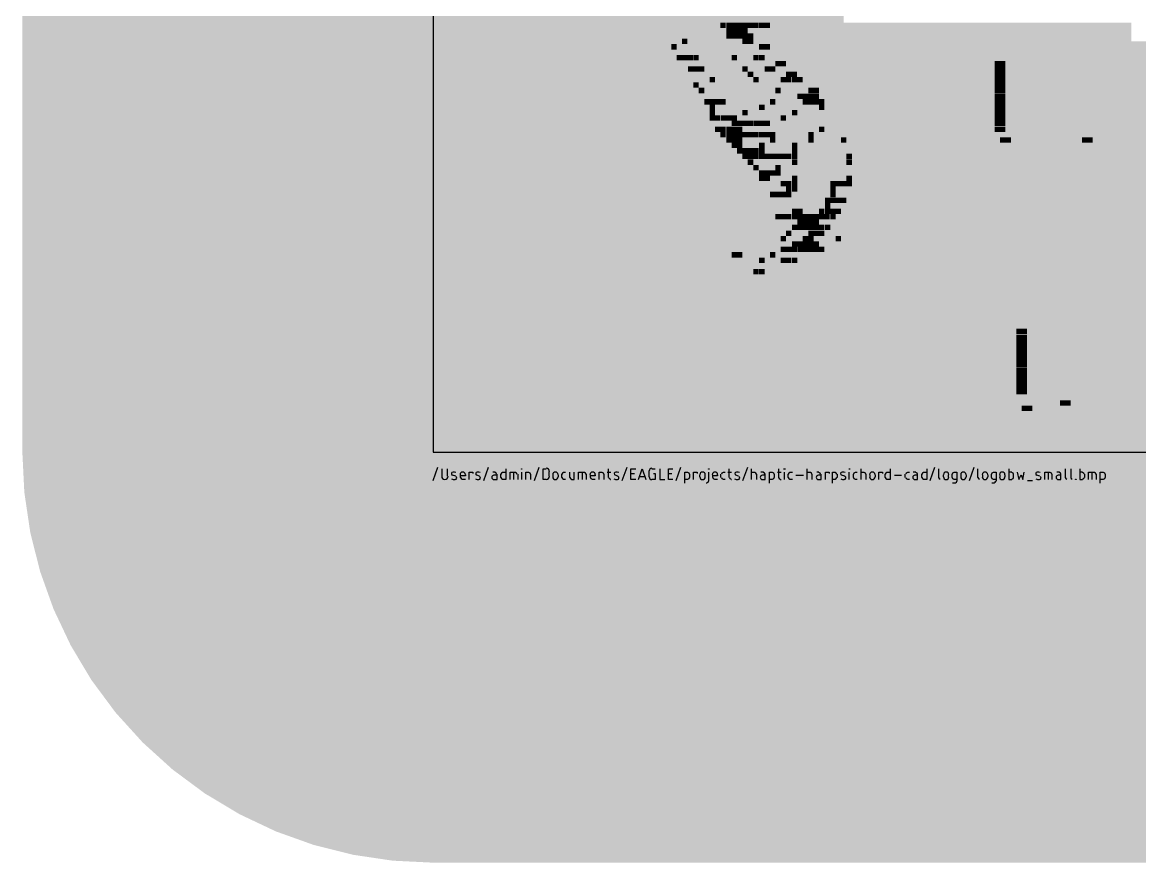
# Model space of a CAD drawing. Extents: x -0.1 to 41.6, y -0.1 to 60.7.
# Drawn here: x -0.0762 to 0.1311, y -0.0762 to 0.0798 of the extents above; entities that cross this region are included whole.
import ezdxf

# ---------------------------------------------------------------- set-up
doc = ezdxf.new("R2010")
doc.units = 0
for name, color, linetype in [('1', 12, 'CONTINUOUS'), ('16', 132, 'CONTINUOUS'), ('20', 31, 'CONTINUOUS'), ('201', 132, 'CONTINUOUS'), ('202', 110, 'CONTINUOUS')]:
    doc.layers.add(name, color=color, linetype=linetype)

# ---------------------------------------------------------------- blocks, each defined once
blk = doc.blocks.new('RECT')
blk.add_solid([(-0.5, -0.5), (0.5, -0.5), (-0.5, 0.5), (0.5, 0.5)])

msp = doc.modelspace()

# ---------------------------------------------------------------- linework, layer by layer
at = {"layer": '1', "const_width": 0.1524}
for points in [[(0, 0), (0, 60.579)], [(36.72, 0), (0, 0)]]:
    msp.add_lwpolyline(points, dxfattribs=at)
at = {"layer": '1', "const_width": 0.0762}
for points in [[(0, 0.0381, 1), (0, -0.0381)], [(-0.0381, 0, 1), (0.0381, 0)]]:
    msp.add_lwpolyline(points, format="xyb", dxfattribs=at)
at = {"layer": '16', "const_width": 0.1524}
for points in [[(0, 0), (0, 60.579)], [(36.72, 0), (0, 0)]]:
    msp.add_lwpolyline(points, dxfattribs=at)
at = {"layer": '16', "const_width": 0.0762}
for points in [[(0, 0.0381, 1), (0, -0.0381)], [(-0.0381, 0, 1), (0.0381, 0)]]:
    msp.add_lwpolyline(points, format="xyb", dxfattribs=at)
at = {"layer": '20'}
for p, q in [((0, 60.63), (0, 0)), ((0, 0), (36.7, 0))]:
    msp.add_line(p, q, dxfattribs=at)
at = {"layer": '202'}
for p, q in [((0, -0.0053), (0.0009, -0.0028)), ((0.0016, -0.0031), (0.0016, -0.0045)), ((0.0027, -0.0045), (0.0027, -0.0031)), ((0.0067, -0.0051), (0.0067, -0.0037)), ((0.0067, -0.0037), (0.0074, -0.0037)), ((0.0074, -0.0037), (0.0074, -0.004)), ((0.0094, -0.0053), (0.0103, -0.0028)), ((0.0115, -0.0037), (0.0111, -0.0037)), ((0.0119, -0.0051), (0.0119, -0.0041)), ((0.0126, -0.0047), (0.0126, -0.0041)), ((0.0129, -0.0037), (0.0135, -0.0037)), ((0.0135, -0.0031), (0.0135, -0.0051)), ((0.0143, -0.0051), (0.0143, -0.0037)), ((0.0143, -0.0037), (0.0153, -0.0037)), ((0.015, -0.0051), (0.015, -0.0037)), ((0.0157, -0.0041), (0.0157, -0.0051)), ((0.0164, -0.0032), (0.0164, -0.0031)), ((0.0164, -0.0031), (0.0165, -0.0031)), ((0.0165, -0.0032), (0.0164, -0.0032)), ((0.0165, -0.0031), (0.0165, -0.0032)), ((0.0165, -0.0051), (0.0165, -0.0037)), ((0.0172, -0.0051), (0.0172, -0.0037)), ((0.0172, -0.0037), (0.0178, -0.0037)), ((0.0181, -0.0041), (0.0181, -0.0051)), ((0.0188, -0.0053), (0.0197, -0.0028)), ((0.0204, -0.0051), (0.0204, -0.0031)), ((0.0204, -0.0031), (0.021, -0.0031)), ((0.0215, -0.0036), (0.0215, -0.0045)), ((0.0239, -0.0047), (0.0239, -0.0041)), ((0.0242, -0.0037), (0.0246, -0.0037)), ((0.0253, -0.0037), (0.0253, -0.0047)), ((0.0262, -0.0051), (0.0262, -0.0037)), ((0.027, -0.0051), (0.027, -0.0037)), ((0.027, -0.0037), (0.0281, -0.0037)), ((0.0277, -0.0051), (0.0277, -0.0037)), ((0.0284, -0.0041), (0.0284, -0.0051)), ((0.0308, -0.0051), (0.0308, -0.0037)), ((0.0308, -0.0037), (0.0314, -0.0037)), ((0.0317, -0.0041), (0.0317, -0.0051)), ((0.0323, -0.0037), (0.033, -0.0037)), ((0.0325, -0.0031), (0.0325, -0.0047)), ((0.0351, -0.0053), (0.036, -0.0028)), ((0.0367, -0.0051), (0.0367, -0.0031)), ((0.0367, -0.0031), (0.0376, -0.0031)), ((0.0367, -0.004), (0.0374, -0.004)), ((0.0381, -0.0051), (0.0388, -0.0031)), ((0.0388, -0.0031), (0.0395, -0.0051)), ((0.0401, -0.0046), (0.0401, -0.0035)), ((0.0406, -0.0031), (0.0412, -0.0031)), ((0.0409, -0.004), (0.0412, -0.004)), ((0.0412, -0.004), (0.0412, -0.0051)), ((0.0421, -0.0031), (0.0421, -0.0051)), ((0.0437, -0.0051), (0.0437, -0.0031)), ((0.0437, -0.0031), (0.0445, -0.0031)), ((0.0437, -0.004), (0.0443, -0.004)), ((0.0451, -0.0053), (0.046, -0.0028)), ((0.0467, -0.0058), (0.0467, -0.0037)), ((0.0467, -0.0037), (0.0473, -0.0037)), ((0.0476, -0.0041), (0.0476, -0.0047)), ((0.0483, -0.0051), (0.0483, -0.0037)), ((0.0483, -0.0037), (0.049, -0.0037)), ((0.049, -0.0037), (0.049, -0.004)), ((0.0511, -0.0032), (0.0511, -0.0031)), ((0.0511, -0.0031), (0.0512, -0.0031)), ((0.0512, -0.0032), (0.0511, -0.0032)), ((0.0511, -0.0037), (0.0511, -0.0054)), ((0.0512, -0.0031), (0.0512, -0.0032)), ((0.0534, -0.0047), (0.0534, -0.0041)), ((0.0538, -0.0037), (0.0542, -0.0037)), ((0.0547, -0.0037), (0.0554, -0.0037)), ((0.0549, -0.0031), (0.0549, -0.0047)), ((0.0575, -0.0053), (0.0584, -0.0028)), ((0.0591, -0.0051), (0.0591, -0.0031)), ((0.0591, -0.0037), (0.0597, -0.0037)), ((0.06, -0.0041), (0.06, -0.0051)), ((0.0613, -0.0037), (0.0608, -0.0037)), ((0.0616, -0.0051), (0.0616, -0.0041)), ((0.0624, -0.0058), (0.0624, -0.0037)), ((0.0624, -0.0037), (0.063, -0.0037)), ((0.0633, -0.0041), (0.0633, -0.0047)), ((0.0639, -0.0037), (0.0646, -0.0037)), ((0.0641, -0.0031), (0.0641, -0.0047)), ((0.0651, -0.0032), (0.0651, -0.0031)), ((0.0651, -0.0031), (0.0653, -0.0031)), ((0.0653, -0.0032), (0.0651, -0.0032)), ((0.0652, -0.0051), (0.0652, -0.0037)), ((0.0653, -0.0031), (0.0653, -0.0032)), ((0.0659, -0.0047), (0.0659, -0.0041)), ((0.0662, -0.0037), (0.0667, -0.0037)), ((0.0694, -0.0051), (0.0694, -0.0031)), ((0.0694, -0.0037), (0.07, -0.0037)), ((0.0703, -0.0041), (0.0703, -0.0051)), ((0.0716, -0.0037), (0.0712, -0.0037)), ((0.072, -0.0051), (0.072, -0.0041)), ((0.0728, -0.0051), (0.0728, -0.0037)), ((0.0728, -0.0037), (0.0735, -0.0037)), ((0.0735, -0.0037), (0.0735, -0.004)), ((0.0741, -0.0058), (0.0741, -0.0037)), ((0.0741, -0.0037), (0.0746, -0.0037)), ((0.075, -0.0041), (0.075, -0.0047)), ((0.0772, -0.0032), (0.0772, -0.0031)), ((0.0772, -0.0031), (0.0773, -0.0031)), ((0.0773, -0.0032), (0.0772, -0.0032)), ((0.0772, -0.0051), (0.0772, -0.0037)), ((0.0773, -0.0031), (0.0773, -0.0032)), ((0.078, -0.0047), (0.078, -0.0041)), ((0.0783, -0.0037), (0.0787, -0.0037)), ((0.0794, -0.0051), (0.0794, -0.0031)), ((0.0794, -0.0037), (0.08, -0.0037)), ((0.0803, -0.0041), (0.0803, -0.0051)), ((0.0827, -0.0051), (0.0827, -0.0037)), ((0.0827, -0.0037), (0.0834, -0.0037)), ((0.0834, -0.0037), (0.0834, -0.004)), ((0.0839, -0.0047), (0.0839, -0.0041)), ((0.0842, -0.0037), (0.0848, -0.0037)), ((0.0848, -0.0031), (0.0848, -0.0051)), ((0.0876, -0.0047), (0.0876, -0.0041)), ((0.088, -0.0037), (0.0884, -0.0037)), ((0.0896, -0.0037), (0.0891, -0.0037)), ((0.0899, -0.0051), (0.0899, -0.0041)), ((0.0907, -0.0047), (0.0907, -0.0041)), ((0.091, -0.0037), (0.0916, -0.0037)), ((0.0916, -0.0031), (0.0916, -0.0051)), ((0.0922, -0.0053), (0.0931, -0.0028)), ((0.0938, -0.0031), (0.0938, -0.0047)), ((0.0963, -0.0047), (0.0963, -0.0041)), ((0.0966, -0.0037), (0.0972, -0.0037)), ((0.0972, -0.0037), (0.0972, -0.0054)), ((0.0995, -0.0053), (0.1004, -0.0028)), ((0.101, -0.0031), (0.101, -0.0047)), ((0.1036, -0.0047), (0.1036, -0.0041)), ((0.1039, -0.0037), (0.1045, -0.0037)), ((0.1045, -0.0037), (0.1045, -0.0054)), ((0.1068, -0.0031), (0.1068, -0.0051)), ((0.1074, -0.0037), (0.1068, -0.0037)), ((0.1077, -0.0047), (0.1077, -0.0041)), ((0.1084, -0.0037), (0.1087, -0.0051)), ((0.1094, -0.0051), (0.1097, -0.0037)), ((0.1135, -0.0051), (0.1135, -0.0037)), ((0.1135, -0.0037), (0.1145, -0.0037)), ((0.1142, -0.0051), (0.1142, -0.0037)), ((0.1148, -0.0041), (0.1148, -0.0051)), ((0.1162, -0.0037), (0.1157, -0.0037)), ((0.1165, -0.0051), (0.1165, -0.0041)), ((0.1173, -0.0031), (0.1173, -0.0047)), ((0.1183, -0.0031), (0.1183, -0.0047)), ((0.12, -0.0031), (0.12, -0.0051)), ((0.1205, -0.0037), (0.12, -0.0037)), ((0.1209, -0.0047), (0.1209, -0.0041)), ((0.1216, -0.0051), (0.1216, -0.0037)), ((0.1216, -0.0037), (0.1227, -0.0037)), ((0.1223, -0.0051), (0.1223, -0.0037)), ((0.123, -0.0041), (0.123, -0.0051)), ((0.1238, -0.0058), (0.1238, -0.0037)), ((0.1238, -0.0037), (0.1244, -0.0037)), ((0.1247, -0.0041), (0.1247, -0.0047)), ((0.0042, -0.0045), (0.0036, -0.0043)), ((0.0051, -0.0047), (0.0051, -0.0042)), ((0.006, -0.0044), (0.0051, -0.0044)), ((0.006, -0.0051), (0.0054, -0.0051)), ((0.006, -0.0042), (0.006, -0.0044)), ((0.0086, -0.0045), (0.0081, -0.0043)), ((0.0119, -0.0043), (0.0113, -0.0043)), ((0.0113, -0.0051), (0.0119, -0.0051)), ((0.0135, -0.0051), (0.0129, -0.0051)), ((0.021, -0.0051), (0.0204, -0.0051)), ((0.0223, -0.0046), (0.0223, -0.0042)), ((0.0232, -0.0042), (0.0232, -0.0046)), ((0.0246, -0.0051), (0.0242, -0.0051)), ((0.0257, -0.0051), (0.0262, -0.0051)), ((0.0292, -0.0047), (0.0292, -0.0042)), ((0.0301, -0.0044), (0.0292, -0.0044)), ((0.0301, -0.0051), (0.0295, -0.0051)), ((0.0301, -0.0042), (0.0301, -0.0044)), ((0.0329, -0.0051), (0.033, -0.0051)), ((0.0343, -0.0045), (0.0338, -0.0043)), ((0.0376, -0.0051), (0.0367, -0.0051)), ((0.0393, -0.0046), (0.0383, -0.0046)), ((0.0412, -0.0051), (0.0406, -0.0051)), ((0.0421, -0.0051), (0.043, -0.0051)), ((0.0445, -0.0051), (0.0437, -0.0051)), ((0.0473, -0.0051), (0.0467, -0.0051)), ((0.0495, -0.0046), (0.0495, -0.0042)), ((0.0504, -0.0042), (0.0504, -0.0046)), ((0.0508, -0.0058), (0.0507, -0.0058)), ((0.0519, -0.0047), (0.0519, -0.0042)), ((0.0528, -0.0044), (0.0519, -0.0044)), ((0.0528, -0.0051), (0.0522, -0.0051)), ((0.0528, -0.0042), (0.0528, -0.0044)), ((0.0542, -0.0051), (0.0538, -0.0051)), ((0.0553, -0.0051), (0.0554, -0.0051)), ((0.0567, -0.0045), (0.0562, -0.0043)), ((0.0616, -0.0043), (0.0611, -0.0043)), ((0.0611, -0.0051), (0.0616, -0.0051)), ((0.063, -0.0051), (0.0624, -0.0051)), ((0.0644, -0.0051), (0.0646, -0.0051)), ((0.0667, -0.0051), (0.0662, -0.0051)), ((0.0673, -0.0043), (0.0687, -0.0043)), ((0.072, -0.0043), (0.0715, -0.0043)), ((0.0715, -0.0051), (0.072, -0.0051)), ((0.0746, -0.0051), (0.0741, -0.0051)), ((0.0764, -0.0045), (0.0758, -0.0043)), ((0.0787, -0.0051), (0.0783, -0.0051)), ((0.0811, -0.0046), (0.0811, -0.0042)), ((0.082, -0.0042), (0.082, -0.0046)), ((0.0848, -0.0051), (0.0842, -0.0051)), ((0.0856, -0.0043), (0.0869, -0.0043)), ((0.0884, -0.0051), (0.088, -0.0051)), ((0.0899, -0.0043), (0.0894, -0.0043)), ((0.0894, -0.0051), (0.0899, -0.0051)), ((0.0916, -0.0051), (0.091, -0.0051)), ((0.0947, -0.0046), (0.0947, -0.0042)), ((0.0956, -0.0042), (0.0956, -0.0046)), ((0.0969, -0.0058), (0.0964, -0.0058)), ((0.0972, -0.0051), (0.0966, -0.0051)), ((0.098, -0.0046), (0.098, -0.0042)), ((0.0989, -0.0042), (0.0989, -0.0046)), ((0.102, -0.0046), (0.102, -0.0042)), ((0.1029, -0.0042), (0.1029, -0.0046)), ((0.1041, -0.0058), (0.1037, -0.0058)), ((0.1045, -0.0051), (0.1039, -0.0051)), ((0.1052, -0.0046), (0.1052, -0.0042)), ((0.1061, -0.0042), (0.1061, -0.0046)), ((0.1068, -0.0051), (0.1074, -0.0051)), ((0.1087, -0.0051), (0.1091, -0.0042)), ((0.1091, -0.0042), (0.1094, -0.0051)), ((0.1103, -0.0053), (0.1112, -0.0053)), ((0.1126, -0.0045), (0.112, -0.0043)), ((0.1165, -0.0043), (0.116, -0.0043)), ((0.116, -0.0051), (0.1165, -0.0051)), ((0.1192, -0.0051), (0.1192, -0.005)), ((0.1192, -0.005), (0.1193, -0.005)), ((0.1193, -0.0051), (0.1192, -0.0051)), ((0.1193, -0.005), (0.1193, -0.0051)), ((0.12, -0.0051), (0.1205, -0.0051)), ((0.1244, -0.0051), (0.1238, -0.0051))]:
    msp.add_line(p, q, dxfattribs=at)
for centre, radius, start, end in [((0.0037, -0.004), 0.0003, 89.4073, 248.3343), ((0.0037, -0.005), 0.0013, 65.5579, 89.3845), ((0.0055, -0.0042), 0.0005, 0, 180), ((0.0082, -0.004), 0.0003, 89.4073, 248.3343), ((0.0082, -0.005), 0.0013, 65.5579, 89.3845), ((0.0115, -0.0041), 0.0003, 0, 90), ((0.0129, -0.0041), 0.0003, 90, 180), ((0.0153, -0.0041), 0.0003, 0, 90), ((0.0178, -0.0041), 0.0003, 0, 90), ((0.021, -0.0036), 0.0006, 359.683, 89.9996), ((0.0227, -0.0042), 0.0005, 0, 180), ((0.0242, -0.0041), 0.0003, 90, 180), ((0.0281, -0.0041), 0.0003, 0, 90), ((0.0296, -0.0042), 0.0005, 0, 180), ((0.0314, -0.0041), 0.0003, 0, 90), ((0.0339, -0.004), 0.0003, 89.4073, 248.3343), ((0.0339, -0.005), 0.0013, 65.5579, 89.3845), ((0.0406, -0.0035), 0.0005, 90.7903, 180), ((0.0473, -0.0041), 0.0003, 0, 90), ((0.05, -0.0042), 0.0005, 0, 180), ((0.0523, -0.0042), 0.0005, 0, 180), ((0.0538, -0.0041), 0.0003, 90, 180), ((0.0563, -0.004), 0.0003, 89.4073, 248.3343), ((0.0563, -0.005), 0.0013, 65.5579, 89.3845), ((0.0597, -0.0041), 0.0003, 0, 90), ((0.0613, -0.0041), 0.0003, 0, 90), ((0.063, -0.0041), 0.0003, 0, 90), ((0.0662, -0.0041), 0.0003, 90, 180), ((0.07, -0.0041), 0.0003, 0, 90), ((0.0716, -0.0041), 0.0003, 0, 90), ((0.0746, -0.0041), 0.0003, 0, 90), ((0.0759, -0.004), 0.0003, 89.4073, 248.3343), ((0.0759, -0.005), 0.0013, 65.5579, 89.3845), ((0.0783, -0.0041), 0.0003, 90, 180), ((0.08, -0.0041), 0.0003, 0, 90), ((0.0815, -0.0042), 0.0005, 0, 180), ((0.0842, -0.0041), 0.0003, 90, 180), ((0.088, -0.0041), 0.0003, 90, 180), ((0.0896, -0.0041), 0.0003, 0, 90), ((0.091, -0.0041), 0.0003, 90, 180), ((0.0952, -0.0042), 0.0005, 0, 180), ((0.0966, -0.0041), 0.0003, 90, 180), ((0.0984, -0.0042), 0.0005, 0, 180), ((0.1024, -0.0042), 0.0005, 0, 180), ((0.1039, -0.0041), 0.0003, 90, 180), ((0.1056, -0.0042), 0.0005, 0, 180), ((0.1074, -0.0041), 0.0003, 0, 90), ((0.1121, -0.004), 0.0003, 89.4073, 248.3343), ((0.1121, -0.005), 0.0013, 65.5579, 89.3845), ((0.1145, -0.0041), 0.0003, 0, 90), ((0.1162, -0.0041), 0.0003, 0, 90), ((0.1205, -0.0041), 0.0003, 0, 90), ((0.1227, -0.0041), 0.0003, 0, 90), ((0.1244, -0.0041), 0.0003, 0, 90), ((0.0022, -0.0045), 0.0006, 180, 0), ((0.0041, -0.0032), 0.0019, 250.0074, 269.3829), ((0.0041, -0.0048), 0.0003, 269.4004, 68.1016), ((0.0054, -0.0047), 0.0003, 180, 270), ((0.0085, -0.0032), 0.0019, 250.0074, 269.3829), ((0.0085, -0.0048), 0.0003, 269.4004, 68.1016), ((0.0113, -0.0047), 0.0004, 90, 270), ((0.0129, -0.0047), 0.0003, 180, 270), ((0.021, -0.0045), 0.0006, 270, 0), ((0.0227, -0.0046), 0.0005, 180, 0), ((0.0242, -0.0047), 0.0003, 180, 270), ((0.0257, -0.0047), 0.0003, 180, 270), ((0.0295, -0.0047), 0.0003, 180, 270), ((0.0329, -0.0047), 0.0003, 180, 270), ((0.0342, -0.0032), 0.0019, 250.0074, 269.3829), ((0.0342, -0.0048), 0.0003, 269.4004, 68.1016), ((0.0406, -0.0046), 0.0005, 180, 270), ((0.0473, -0.0047), 0.0003, 270, 0), ((0.05, -0.0046), 0.0005, 180, 0), ((0.0508, -0.0054), 0.0003, 270, 0), ((0.0522, -0.0047), 0.0003, 180, 270), ((0.0538, -0.0047), 0.0003, 180, 270), ((0.0553, -0.0047), 0.0003, 180, 270), ((0.0566, -0.0032), 0.0019, 250.0074, 269.3829), ((0.0566, -0.0048), 0.0003, 269.4004, 68.1016), ((0.0611, -0.0047), 0.0004, 90, 270), ((0.063, -0.0047), 0.0003, 270, 0), ((0.0644, -0.0047), 0.0003, 180, 270), ((0.0662, -0.0047), 0.0003, 180, 270), ((0.0715, -0.0047), 0.0004, 90, 270), ((0.0746, -0.0047), 0.0003, 270, 0), ((0.0763, -0.0032), 0.0019, 250.0074, 269.3829), ((0.0763, -0.0048), 0.0003, 269.4004, 68.1016), ((0.0783, -0.0047), 0.0003, 180, 270), ((0.0815, -0.0046), 0.0005, 180, 0), ((0.0842, -0.0047), 0.0003, 180, 270), ((0.088, -0.0047), 0.0003, 180, 270), ((0.0894, -0.0047), 0.0004, 90, 270), ((0.091, -0.0047), 0.0003, 180, 270), ((0.0941, -0.0047), 0.0003, 180, 270), ((0.0952, -0.0046), 0.0005, 180, 0), ((0.0966, -0.0047), 0.0003, 180, 270), ((0.0969, -0.0054), 0.0003, 270, 0), ((0.0984, -0.0046), 0.0005, 180, 0), ((0.1014, -0.0047), 0.0003, 180, 270), ((0.1024, -0.0046), 0.0005, 180, 0), ((0.1039, -0.0047), 0.0003, 180, 270), ((0.1041, -0.0054), 0.0003, 270, 0), ((0.1056, -0.0046), 0.0005, 180, 0), ((0.1074, -0.0047), 0.0003, 270, 0), ((0.1125, -0.0032), 0.0019, 250.0074, 269.3829), ((0.1125, -0.0048), 0.0003, 269.4004, 68.1016), ((0.116, -0.0047), 0.0004, 90, 270), ((0.1176, -0.0047), 0.0003, 180, 270), ((0.1186, -0.0047), 0.0003, 180, 270), ((0.1205, -0.0047), 0.0003, 270, 0), ((0.1244, -0.0047), 0.0003, 270, 0)]:
    msp.add_arc(centre, radius, start, end, dxfattribs=at)

# ---------------------------------------------------------------- block references
at = {"layer": '201', "yscale": 0.001}
for p, xscale in [((0.0295, 0.0792), 0.0478), ((0.0554, 0.0792), 0.002), ((0.0579, 0.0792), 0.001), ((0.061, 0.0792), 0.001), ((0.0813, 0.0792), 0.0376), ((0.03, 0.0782), 0.0488), ((0.03, 0.0772), 0.0488), ((0.0259, 0.0762), 0.0406), ((0.0523, 0.0762), 0.0102), ((0.0559, 0.0782), 0.001), ((0.0559, 0.0772), 0.001), ((0.0579, 0.0782), 0.001), ((0.0589, 0.0772), 0.001), ((0.0589, 0.0762), 0.001), ((0.0808, 0.0782), 0.0386), ((0.0813, 0.0772), 0.0376), ((0.0813, 0.0762), 0.0376), ((0.033, 0.0742), 0.0549), ((0.0249, 0.0752), 0.0386), ((0.0528, 0.0752), 0.0152), ((0.0813, 0.0752), 0.0376), ((0.0818, 0.0742), 0.0366), ((0.0345, 0.0721), 0.0579), ((0.0254, 0.0732), 0.0396), ((0.0472, 0.0732), 0.002), ((0.0523, 0.0732), 0.0061), ((0.0579, 0.0732), 0.0031), ((0.061, 0.0732), 0.001), ((0.0823, 0.0732), 0.0356), ((0.0828, 0.0721), 0.0345), ((0.1052, 0.0721), 0.002), ((0.1138, 0.0721), 0.003), ((0.1219, 0.0721), 0.003), ((0.0264, 0.0711), 0.0417), ((0.032, 0.0701), 0.0528), ((0.0488, 0.0711), 0.001), ((0.0538, 0.0711), 0.0071), ((0.0599, 0.0711), 0.0031), ((0.0625, 0.0701), 0.0061), ((0.063, 0.0711), 0.001), ((0.0833, 0.0711), 0.0335), ((0.0838, 0.0701), 0.0325), ((0.1052, 0.0711), 0.002), ((0.1052, 0.0701), 0.002), ((0.1138, 0.0711), 0.003), ((0.1138, 0.0701), 0.003), ((0.1219, 0.0711), 0.003), ((0.1219, 0.0701), 0.003), ((0.0284, 0.0691), 0.0457), ((0.0269, 0.0681), 0.0427), ((0.0584, 0.0681), 0.0183), ((0.0559, 0.0691), 0.0071), ((0.0625, 0.0691), 0.0041), ((0.066, 0.0691), 0.001), ((0.0843, 0.0691), 0.0315), ((0.0853, 0.0681), 0.0295), ((0.1052, 0.0691), 0.002), ((0.1052, 0.0681), 0.002), ((0.1138, 0.0691), 0.003), ((0.1138, 0.0681), 0.003), ((0.1219, 0.0691), 0.003), ((0.1219, 0.0681), 0.003), ((0.0274, 0.0671), 0.0437), ((0.0366, 0.066), 0.062), ((0.0569, 0.0671), 0.0132), ((0.0671, 0.0671), 0.0051), ((0.0696, 0.066), 0.002), ((0.0859, 0.0671), 0.0284), ((0.0859, 0.066), 0.0284), ((0.1052, 0.0671), 0.002), ((0.1052, 0.066), 0.002), ((0.1138, 0.0671), 0.003), ((0.1138, 0.066), 0.003), ((0.1219, 0.0671), 0.003), ((0.1219, 0.066), 0.003), ((0.0284, 0.065), 0.0437), ((0.031, 0.064), 0.0406), ((0.0523, 0.065), 0.002), ((0.0564, 0.064), 0.0081), ((0.0584, 0.065), 0.0081), ((0.0665, 0.064), 0.0102), ((0.066, 0.065), 0.0051), ((0.0701, 0.065), 0.001), ((0.0864, 0.065), 0.0274), ((0.0864, 0.064), 0.0274), ((0.1052, 0.065), 0.002), ((0.1052, 0.064), 0.002), ((0.1138, 0.065), 0.003), ((0.1138, 0.064), 0.003), ((0.1219, 0.065), 0.003), ((0.1219, 0.064), 0.003), ((0.033, 0.063), 0.0366), ((0.0345, 0.062), 0.0335), ((0.0549, 0.063), 0.0051), ((0.0544, 0.062), 0.002), ((0.0605, 0.062), 0.0081), ((0.0625, 0.063), 0.0081), ((0.0828, 0.062), 0.0345), ((0.0838, 0.063), 0.0325), ((0.1052, 0.063), 0.002), ((0.1052, 0.062), 0.002), ((0.1138, 0.063), 0.003), ((0.1138, 0.062), 0.003), ((0.1219, 0.063), 0.003), ((0.1219, 0.062), 0.003), ((0.0381, 0.061), 0.0345), ((0.0381, 0.0599), 0.0285), ((0.0554, 0.0599), 0.002), ((0.0574, 0.061), 0.002), ((0.0645, 0.0599), 0.0142), ((0.0605, 0.061), 0.002), ((0.0813, 0.061), 0.0376), ((0.0864, 0.0599), 0.0274), ((0.1052, 0.061), 0.002), ((0.1052, 0.0599), 0.002), ((0.1138, 0.061), 0.003), ((0.1138, 0.0599), 0.003), ((0.1219, 0.061), 0.003), ((0.1219, 0.0599), 0.003), ((0.0396, 0.0589), 0.0274), ((0.0411, 0.0579), 0.0264), ((0.0554, 0.0589), 0.002), ((0.0559, 0.0579), 0.001), ((0.0599, 0.0579), 0.0051), ((0.0584, 0.0589), 0.002), ((0.0615, 0.0589), 0.002), ((0.0665, 0.0589), 0.0061), ((0.0665, 0.0579), 0.0061), ((0.0853, 0.0589), 0.0295), ((0.0732, 0.0579), 0.0051), ((0.0884, 0.0579), 0.0234), ((0.1057, 0.0589), 0.003), ((0.1062, 0.0579), 0.002), ((0.1133, 0.0579), 0.0041), ((0.1138, 0.0589), 0.003), ((0.1219, 0.0589), 0.003), ((0.1214, 0.0579), 0.002), ((0.0427, 0.0569), 0.0254), ((0.0442, 0.0559), 0.0244), ((0.0589, 0.0569), 0.0031), ((0.0594, 0.0559), 0.002), ((0.064, 0.0569), 0.0051), ((0.064, 0.0559), 0.0051), ((0.0838, 0.0569), 0.0325), ((0.0838, 0.0559), 0.0325), ((0.1138, 0.0569), 0.0173), ((0.1092, 0.0559), 0.0061), ((0.1179, 0.0559), 0.0051), ((0.0457, 0.0549), 0.0234), ((0.0467, 0.0538), 0.0234), ((0.0599, 0.0549), 0.001), ((0.063, 0.0538), 0.0071), ((0.0625, 0.0549), 0.002), ((0.0655, 0.0549), 0.002), ((0.0721, 0.0549), 0.0091), ((0.0721, 0.0538), 0.0091), ((0.0889, 0.0549), 0.0224), ((0.0889, 0.0538), 0.0224), ((0.0488, 0.0528), 0.0213), ((0.0498, 0.0518), 0.0213), ((0.062, 0.0528), 0.003), ((0.0625, 0.0518), 0.002), ((0.0823, 0.0528), 0.0356), ((0.0823, 0.0518), 0.0356), ((0.0503, 0.0508), 0.0203), ((0.0518, 0.0498), 0.0193), ((0.0645, 0.0508), 0.0041), ((0.0655, 0.0498), 0.002), ((0.0721, 0.0508), 0.0091), ((0.0706, 0.0498), 0.0061), ((0.0757, 0.0498), 0.002), ((0.0889, 0.0508), 0.0224), ((0.0889, 0.0498), 0.0224), ((0.0528, 0.0488), 0.0193), ((0.0533, 0.0478), 0.0183), ((0.065, 0.0478), 0.001), ((0.066, 0.0488), 0.001), ((0.0701, 0.0478), 0.0071), ((0.0706, 0.0488), 0.0061), ((0.0874, 0.0488), 0.0254), ((0.0874, 0.0478), 0.0254), ((0.1133, 0.0478), 0.0102), ((0.0538, 0.0467), 0.0173), ((0.0549, 0.0457), 0.0152), ((0.0696, 0.0467), 0.0061), ((0.0696, 0.0457), 0.0061), ((0.0747, 0.0467), 0.002), ((0.0869, 0.0457), 0.0264), ((0.0884, 0.0467), 0.0234), ((0.1138, 0.0467), 0.0112), ((0.1179, 0.0457), 0.0031), ((0.0559, 0.0447), 0.0152), ((0.0559, 0.0437), 0.0152), ((0.066, 0.0437), 0.001), ((0.0671, 0.0447), 0.001), ((0.0701, 0.0447), 0.003), ((0.0696, 0.0437), 0.002), ((0.0726, 0.0437), 0.002), ((0.0737, 0.0447), 0.002), ((0.0874, 0.0437), 0.0254), ((0.0879, 0.0447), 0.0244), ((0.1179, 0.0447), 0.0031), ((0.1179, 0.0437), 0.0031), ((0.0564, 0.0427), 0.0142), ((0.0569, 0.0417), 0.0112), ((0.0676, 0.0417), 0.002), ((0.0686, 0.0427), 0.002), ((0.0716, 0.0417), 0.002), ((0.0859, 0.0427), 0.0284), ((0.0869, 0.0417), 0.0264), ((0.1179, 0.0427), 0.0031), ((0.1179, 0.0417), 0.0031), ((0.0574, 0.0406), 0.0102), ((0.0569, 0.0396), 0.0091), ((0.065, 0.0396), 0.001), ((0.066, 0.0406), 0.001), ((0.0691, 0.0396), 0.001), ((0.0701, 0.0406), 0.001), ((0.0726, 0.0396), 0.0041), ((0.0864, 0.0406), 0.0274), ((0.0879, 0.0396), 0.0244), ((0.1143, 0.0396), 0.0102), ((0.1179, 0.0406), 0.0031), ((0.0569, 0.0386), 0.0071), ((0.0569, 0.0376), 0.0051), ((0.065, 0.0376), 0.001), ((0.0671, 0.0386), 0.001), ((0.0681, 0.0376), 0.001), ((0.0701, 0.0386), 0.001), ((0.0706, 0.0376), 0.002), ((0.0859, 0.0386), 0.0284), ((0.0864, 0.0376), 0.0274), ((0.1143, 0.0386), 0.0102), ((0.1179, 0.0376), 0.0031), ((0.0564, 0.0366), 0.002), ((0.061, 0.0356), 0.001), ((0.063, 0.0366), 0.001), ((0.0655, 0.0356), 0.002), ((0.0838, 0.0366), 0.0325), ((0.0838, 0.0356), 0.0325), ((0.1179, 0.0366), 0.0031), ((0.1179, 0.0356), 0.0031), ((0.0599, 0.0335), 0.001), ((0.0808, 0.0335), 0.0386), ((0.0813, 0.0345), 0.0376), ((0.1179, 0.0345), 0.0031), ((0.1179, 0.0335), 0.0031), ((0.0792, 0.0325), 0.0417), ((0.0792, 0.0315), 0.0417), ((0.1138, 0.0325), 0.0112), ((0.1138, 0.0315), 0.0112), ((0.0798, 0.0305), 0.0406), ((0.0803, 0.0295), 0.0396), ((0.0803, 0.0284), 0.0396), ((0.0803, 0.0274), 0.0396), ((0.0808, 0.0264), 0.0386), ((0.0808, 0.0254), 0.0386), ((0.0813, 0.0244), 0.0376), ((0.0813, 0.0234), 0.0376), ((0.0813, 0.0224), 0.0376), ((0.1092, 0.0224), 0.002), ((0.1179, 0.0224), 0.0031), ((0.0818, 0.0213), 0.0366), ((0.0818, 0.0203), 0.0366), ((0.1092, 0.0213), 0.002), ((0.1092, 0.0203), 0.002), ((0.1179, 0.0213), 0.0031), ((0.1179, 0.0203), 0.0031), ((0.0823, 0.0193), 0.0356), ((0.0823, 0.0183), 0.0356), ((0.1092, 0.0193), 0.002), ((0.1092, 0.0183), 0.002), ((0.1179, 0.0193), 0.0031), ((0.1179, 0.0183), 0.0031), ((0.0823, 0.0173), 0.0356), ((0.0828, 0.0163), 0.0345), ((0.1092, 0.0173), 0.002), ((0.1092, 0.0163), 0.002), ((0.1179, 0.0173), 0.0031), ((0.1179, 0.0163), 0.0031), ((0.0828, 0.0152), 0.0345), ((0.0828, 0.0142), 0.0345), ((0.1092, 0.0152), 0.002), ((0.1092, 0.0142), 0.002), ((0.1179, 0.0152), 0.0031), ((0.1179, 0.0142), 0.0031), ((0.0828, 0.0132), 0.0345), ((0.0833, 0.0122), 0.0335), ((0.1092, 0.0132), 0.002), ((0.1092, 0.0122), 0.002), ((0.1179, 0.0132), 0.0031), ((0.1179, 0.0122), 0.0031), ((0.0833, 0.0112), 0.0335), ((0.0833, 0.0102), 0.0335), ((0.1097, 0.0102), 0.0031), ((0.1092, 0.0112), 0.002), ((0.1179, 0.0112), 0.0031), ((0.1179, 0.0102), 0.0031), ((0.0838, 0.0091), 0.0325), ((0.0838, 0.0081), 0.0325), ((0.1097, 0.0091), 0.0031), ((0.1102, 0.0081), 0.002), ((0.1168, 0.0081), 0.003), ((0.1173, 0.0091), 0.002), ((0.0838, 0.0071), 0.0325), ((0.0838, 0.0061), 0.0325), ((0.1133, 0.0071), 0.0081), ((0.1138, 0.0061), 0.0051)]:
    msp.add_blockref('RECT', p, dxfattribs=dict(at, xscale=xscale))
at = {"layer": '202', "yscale": 0.001}
for p, xscale in [((0.0025, 0.0792), 0.0061), ((0.0538, 0.0792), 0.001), ((0.0569, 0.0792), 0.001), ((0.0594, 0.0792), 0.002), ((0.062, 0.0792), 0.001), ((0.1148, 0.0792), 0.0295), ((0.0025, 0.0782), 0.0061), ((0.0025, 0.0772), 0.0061), ((0.0025, 0.0762), 0.0061), ((0.0467, 0.0762), 0.001), ((0.0549, 0.0782), 0.001), ((0.0549, 0.0772), 0.001), ((0.0569, 0.0782), 0.001), ((0.0574, 0.0772), 0.002), ((0.0579, 0.0762), 0.001), ((0.0599, 0.0782), 0.0031), ((0.061, 0.0772), 0.003), ((0.061, 0.0762), 0.003), ((0.1148, 0.0782), 0.0295), ((0.1148, 0.0772), 0.0295), ((0.1148, 0.0762), 0.0295), ((0.0025, 0.0752), 0.0061), ((0.0025, 0.0742), 0.0061), ((0.0447, 0.0752), 0.001), ((0.0615, 0.0752), 0.002), ((0.062, 0.0742), 0.003), ((0.1148, 0.0752), 0.0295), ((0.1148, 0.0742), 0.0295), ((0.0025, 0.0732), 0.0061), ((0.0025, 0.0721), 0.0061), ((0.0457, 0.0732), 0.001), ((0.0488, 0.0732), 0.001), ((0.0559, 0.0732), 0.001), ((0.0599, 0.0732), 0.001), ((0.063, 0.0732), 0.003), ((0.0645, 0.0721), 0.002), ((0.1148, 0.0732), 0.0295), ((0.1021, 0.0721), 0.0041), ((0.1092, 0.0721), 0.0061), ((0.1179, 0.0721), 0.0051), ((0.1265, 0.0721), 0.0061), ((0.0025, 0.0711), 0.0061), ((0.0025, 0.0701), 0.0061), ((0.0478, 0.0711), 0.001), ((0.0498, 0.0711), 0.001), ((0.0579, 0.0711), 0.001), ((0.0589, 0.0701), 0.001), ((0.062, 0.0711), 0.001), ((0.065, 0.0711), 0.003), ((0.0665, 0.0701), 0.002), ((0.1021, 0.0711), 0.0041), ((0.1021, 0.0701), 0.0041), ((0.1092, 0.0711), 0.0061), ((0.1092, 0.0701), 0.0061), ((0.1179, 0.0711), 0.0051), ((0.1179, 0.0701), 0.0051), ((0.1265, 0.0711), 0.0061), ((0.1265, 0.0701), 0.0061), ((0.0025, 0.0691), 0.0061), ((0.0025, 0.0681), 0.0061), ((0.0488, 0.0681), 0.001), ((0.0518, 0.0691), 0.001), ((0.0599, 0.0691), 0.001), ((0.065, 0.0691), 0.001), ((0.0676, 0.0691), 0.002), ((0.0691, 0.0681), 0.0031), ((0.1021, 0.0691), 0.0041), ((0.1021, 0.0681), 0.0041), ((0.1092, 0.0691), 0.0061), ((0.1092, 0.0681), 0.0061), ((0.1179, 0.0691), 0.0051), ((0.1179, 0.0681), 0.0051), ((0.1265, 0.0691), 0.0061), ((0.1265, 0.0681), 0.0061), ((0.0025, 0.0671), 0.0061), ((0.0025, 0.066), 0.0061), ((0.0498, 0.0671), 0.001), ((0.064, 0.0671), 0.001), ((0.0681, 0.066), 0.001), ((0.0706, 0.0671), 0.002), ((0.0711, 0.066), 0.001), ((0.1021, 0.0671), 0.0041), ((0.1021, 0.066), 0.0041), ((0.1092, 0.0671), 0.0061), ((0.1092, 0.066), 0.0061), ((0.1179, 0.0671), 0.0051), ((0.1179, 0.066), 0.0051), ((0.1265, 0.0671), 0.0061), ((0.1265, 0.066), 0.0061), ((0.003, 0.065), 0.0071), ((0.0051, 0.064), 0.0112), ((0.0508, 0.065), 0.001), ((0.0518, 0.064), 0.001), ((0.0538, 0.065), 0.001), ((0.061, 0.064), 0.001), ((0.063, 0.065), 0.001), ((0.0691, 0.065), 0.001), ((0.0716, 0.065), 0.002), ((0.0721, 0.064), 0.001), ((0.1021, 0.065), 0.0041), ((0.1021, 0.064), 0.0041), ((0.1092, 0.065), 0.0061), ((0.1092, 0.064), 0.0061), ((0.1179, 0.065), 0.0051), ((0.1179, 0.064), 0.0051), ((0.1265, 0.065), 0.0061), ((0.1265, 0.064), 0.0061), ((0.0086, 0.062), 0.0183), ((0.0071, 0.063), 0.0152), ((0.0518, 0.063), 0.001), ((0.0523, 0.062), 0.002), ((0.0559, 0.062), 0.001), ((0.0579, 0.063), 0.001), ((0.065, 0.062), 0.001), ((0.0671, 0.063), 0.001), ((0.1021, 0.063), 0.0041), ((0.1021, 0.062), 0.0041), ((0.1092, 0.063), 0.0061), ((0.1092, 0.062), 0.0061), ((0.1179, 0.063), 0.0051), ((0.1179, 0.062), 0.0051), ((0.1265, 0.063), 0.0061), ((0.1265, 0.062), 0.0061), ((0.0117, 0.0599), 0.0244), ((0.0102, 0.061), 0.0213), ((0.0533, 0.0599), 0.002), ((0.0559, 0.061), 0.001), ((0.0569, 0.0599), 0.001), ((0.0589, 0.061), 0.001), ((0.062, 0.061), 0.001), ((0.0721, 0.0599), 0.001), ((0.1021, 0.061), 0.0041), ((0.1021, 0.0599), 0.0041), ((0.1092, 0.061), 0.0061), ((0.1092, 0.0599), 0.0061), ((0.1179, 0.061), 0.0051), ((0.1179, 0.0599), 0.0051), ((0.1265, 0.061), 0.0061), ((0.1265, 0.0599), 0.0061), ((0.0137, 0.0579), 0.0285), ((0.0127, 0.0589), 0.0264), ((0.0538, 0.0589), 0.001), ((0.0549, 0.0579), 0.001), ((0.0569, 0.0589), 0.001), ((0.0569, 0.0579), 0.001), ((0.0599, 0.0589), 0.001), ((0.063, 0.0589), 0.001), ((0.063, 0.0579), 0.001), ((0.0701, 0.0589), 0.001), ((0.0701, 0.0579), 0.001), ((0.0762, 0.0579), 0.001), ((0.1021, 0.0589), 0.0041), ((0.1026, 0.0579), 0.0051), ((0.1097, 0.0589), 0.0051), ((0.1092, 0.0579), 0.0041), ((0.1179, 0.0589), 0.0051), ((0.1179, 0.0579), 0.0051), ((0.126, 0.0579), 0.0071), ((0.1265, 0.0589), 0.0061), ((0.0147, 0.0569), 0.0305), ((0.0157, 0.0559), 0.0325), ((0.0564, 0.0569), 0.002), ((0.0574, 0.0559), 0.002), ((0.061, 0.0569), 0.001), ((0.061, 0.0559), 0.001), ((0.0671, 0.0569), 0.001), ((0.0671, 0.0559), 0.001), ((0.1026, 0.0569), 0.0051), ((0.1031, 0.0559), 0.0061), ((0.1138, 0.0559), 0.003), ((0.125, 0.0559), 0.0091), ((0.126, 0.0569), 0.0071), ((0.0173, 0.0538), 0.0356), ((0.0168, 0.0549), 0.0345), ((0.0584, 0.0549), 0.002), ((0.0589, 0.0538), 0.001), ((0.061, 0.0549), 0.001), ((0.064, 0.0549), 0.001), ((0.0671, 0.0549), 0.001), ((0.0671, 0.0538), 0.001), ((0.0772, 0.0549), 0.001), ((0.0772, 0.0538), 0.001), ((0.1148, 0.0549), 0.0295), ((0.1148, 0.0538), 0.0295), ((0.0188, 0.0528), 0.0386), ((0.0193, 0.0518), 0.0396), ((0.0599, 0.0528), 0.001), ((0.061, 0.0518), 0.001), ((0.064, 0.0528), 0.001), ((0.064, 0.0518), 0.001), ((0.1148, 0.0528), 0.0295), ((0.1148, 0.0518), 0.0295), ((0.0208, 0.0498), 0.0427), ((0.0198, 0.0508), 0.0406), ((0.0615, 0.0508), 0.002), ((0.063, 0.0498), 0.003), ((0.0671, 0.0508), 0.001), ((0.0671, 0.0498), 0.001), ((0.0742, 0.0498), 0.001), ((0.0772, 0.0508), 0.001), ((0.0772, 0.0498), 0.001), ((0.1148, 0.0508), 0.0295), ((0.1148, 0.0498), 0.0295), ((0.0213, 0.0488), 0.0437), ((0.0218, 0.0478), 0.0447), ((0.064, 0.0488), 0.003), ((0.0635, 0.0478), 0.002), ((0.066, 0.0478), 0.001), ((0.0671, 0.0488), 0.001), ((0.0742, 0.0488), 0.001), ((0.0742, 0.0478), 0.001), ((0.1148, 0.0488), 0.0295), ((0.1041, 0.0478), 0.0081), ((0.124, 0.0478), 0.0112), ((0.0234, 0.0457), 0.0478), ((0.0224, 0.0467), 0.0457), ((0.0645, 0.0467), 0.0041), ((0.0645, 0.0457), 0.0041), ((0.0732, 0.0467), 0.001), ((0.0732, 0.0457), 0.001), ((0.0762, 0.0467), 0.001), ((0.1041, 0.0467), 0.0081), ((0.1082, 0.0457), 0.0163), ((0.1245, 0.0467), 0.0102), ((0.1245, 0.0457), 0.0102), ((0.0239, 0.0447), 0.0488), ((0.0239, 0.0437), 0.0488), ((0.065, 0.0447), 0.003), ((0.0645, 0.0437), 0.002), ((0.0676, 0.0437), 0.002), ((0.0681, 0.0447), 0.001), ((0.0711, 0.0437), 0.001), ((0.0721, 0.0447), 0.001), ((0.0742, 0.0437), 0.001), ((0.0752, 0.0447), 0.001), ((0.1082, 0.0447), 0.0163), ((0.1082, 0.0437), 0.0163), ((0.1245, 0.0447), 0.0102), ((0.1245, 0.0437), 0.0102), ((0.0244, 0.0427), 0.0498), ((0.0254, 0.0417), 0.0518), ((0.0645, 0.0417), 0.0041), ((0.0655, 0.0427), 0.0041), ((0.0696, 0.0417), 0.002), ((0.0706, 0.0427), 0.002), ((0.0732, 0.0417), 0.001), ((0.1082, 0.0427), 0.0163), ((0.1082, 0.0417), 0.0163), ((0.1245, 0.0427), 0.0102), ((0.1245, 0.0417), 0.0102), ((0.0259, 0.0406), 0.0528), ((0.0259, 0.0396), 0.0528), ((0.063, 0.0396), 0.003), ((0.064, 0.0406), 0.003), ((0.0671, 0.0396), 0.0031), ((0.0681, 0.0406), 0.0031), ((0.0701, 0.0396), 0.001), ((0.0716, 0.0406), 0.002), ((0.0752, 0.0396), 0.001), ((0.1082, 0.0406), 0.0163), ((0.1046, 0.0396), 0.0091), ((0.1245, 0.0406), 0.0102), ((0.1245, 0.0396), 0.0102), ((0.0264, 0.0386), 0.0539), ((0.0269, 0.0376), 0.0549), ((0.062, 0.0376), 0.0051), ((0.0635, 0.0386), 0.0061), ((0.0665, 0.0376), 0.002), ((0.0686, 0.0386), 0.002), ((0.0691, 0.0376), 0.001), ((0.0711, 0.0386), 0.001), ((0.0721, 0.0376), 0.001), ((0.1046, 0.0386), 0.0091), ((0.1082, 0.0376), 0.0163), ((0.1245, 0.0386), 0.0102), ((0.1245, 0.0376), 0.0102), ((0.0274, 0.0366), 0.0559), ((0.03, 0.0356), 0.061), ((0.0599, 0.0366), 0.0051), ((0.063, 0.0356), 0.003), ((0.0655, 0.0366), 0.0041), ((0.0671, 0.0356), 0.001), ((0.1082, 0.0366), 0.0163), ((0.1082, 0.0356), 0.0163), ((0.1245, 0.0366), 0.0102), ((0.1245, 0.0356), 0.0102), ((0.031, 0.0345), 0.063), ((0.0295, 0.0335), 0.0599), ((0.061, 0.0335), 0.001), ((0.1082, 0.0345), 0.0163), ((0.1082, 0.0335), 0.0163), ((0.1245, 0.0345), 0.0102), ((0.1245, 0.0335), 0.0102), ((0.029, 0.0325), 0.0589), ((0.029, 0.0315), 0.0589), ((0.1041, 0.0325), 0.0081), ((0.1041, 0.0315), 0.0081), ((0.1245, 0.0325), 0.0102), ((0.1245, 0.0315), 0.0102), ((0.03, 0.0295), 0.061), ((0.0295, 0.0305), 0.0599), ((0.1148, 0.0305), 0.0295), ((0.1148, 0.0295), 0.0295), ((0.03, 0.0284), 0.061), ((0.03, 0.0274), 0.061), ((0.1148, 0.0284), 0.0295), ((0.1148, 0.0274), 0.0295), ((0.0305, 0.0264), 0.062), ((0.0305, 0.0254), 0.062), ((0.031, 0.0244), 0.063), ((0.1148, 0.0264), 0.0295), ((0.1148, 0.0254), 0.0295), ((0.1148, 0.0244), 0.0295), ((0.031, 0.0234), 0.063), ((0.031, 0.0224), 0.063), ((0.1148, 0.0234), 0.0295), ((0.1041, 0.0224), 0.0081), ((0.1133, 0.0224), 0.0061), ((0.1245, 0.0224), 0.0102), ((0.0315, 0.0213), 0.064), ((0.0315, 0.0203), 0.064), ((0.1041, 0.0213), 0.0081), ((0.1041, 0.0203), 0.0081), ((0.1133, 0.0213), 0.0061), ((0.1133, 0.0203), 0.0061), ((0.1245, 0.0213), 0.0102), ((0.1245, 0.0203), 0.0102), ((0.032, 0.0193), 0.065), ((0.032, 0.0183), 0.065), ((0.1041, 0.0193), 0.0081), ((0.1041, 0.0183), 0.0081), ((0.1133, 0.0193), 0.0061), ((0.1133, 0.0183), 0.0061), ((0.1245, 0.0193), 0.0102), ((0.1245, 0.0183), 0.0102), ((0.032, 0.0173), 0.065), ((0.0325, 0.0163), 0.066), ((0.1041, 0.0173), 0.0081), ((0.1041, 0.0163), 0.0081), ((0.1133, 0.0173), 0.0061), ((0.1133, 0.0163), 0.0061), ((0.1245, 0.0173), 0.0102), ((0.1245, 0.0163), 0.0102), ((0.0325, 0.0152), 0.066), ((0.0325, 0.0142), 0.066), ((0.1041, 0.0152), 0.0081), ((0.1041, 0.0142), 0.0081), ((0.1133, 0.0152), 0.0061), ((0.1133, 0.0142), 0.0061), ((0.1245, 0.0152), 0.0102), ((0.1245, 0.0142), 0.0102), ((0.033, 0.0122), 0.0671), ((0.0325, 0.0132), 0.066), ((0.1041, 0.0132), 0.0081), ((0.1041, 0.0122), 0.0081), ((0.1133, 0.0132), 0.0061), ((0.1133, 0.0122), 0.0061), ((0.1245, 0.0132), 0.0102), ((0.1245, 0.0122), 0.0102), ((0.033, 0.0112), 0.0671), ((0.033, 0.0102), 0.0671), ((0.1041, 0.0112), 0.0081), ((0.1041, 0.0102), 0.0081), ((0.1133, 0.0112), 0.0061), ((0.1138, 0.0102), 0.0051), ((0.1245, 0.0112), 0.0102), ((0.1245, 0.0102), 0.0102), ((0.0335, 0.0091), 0.0681), ((0.0335, 0.0081), 0.0681), ((0.1041, 0.0091), 0.0081), ((0.1046, 0.0081), 0.0091), ((0.1138, 0.0091), 0.0051), ((0.1133, 0.0081), 0.0041), ((0.124, 0.0091), 0.0112), ((0.124, 0.0081), 0.0112), ((0.0335, 0.0071), 0.0681), ((0.0335, 0.0061), 0.0681), ((0.1046, 0.0071), 0.0091), ((0.1057, 0.0061), 0.0112), ((0.1229, 0.0061), 0.0132), ((0.1234, 0.0071), 0.0122), ((0.0645, 0.0051), 0.13), ((0.0645, 0.0041), 0.13), ((0.0645, 0.003), 0.13), ((0.0645, 0.002), 0.13), ((0.0645, 0.001), 0.13), ((0.0645, 0), 0.13)]:
    msp.add_blockref('RECT', p, dxfattribs=dict(at, xscale=xscale))

doc.saveas('drawing.dxf')
